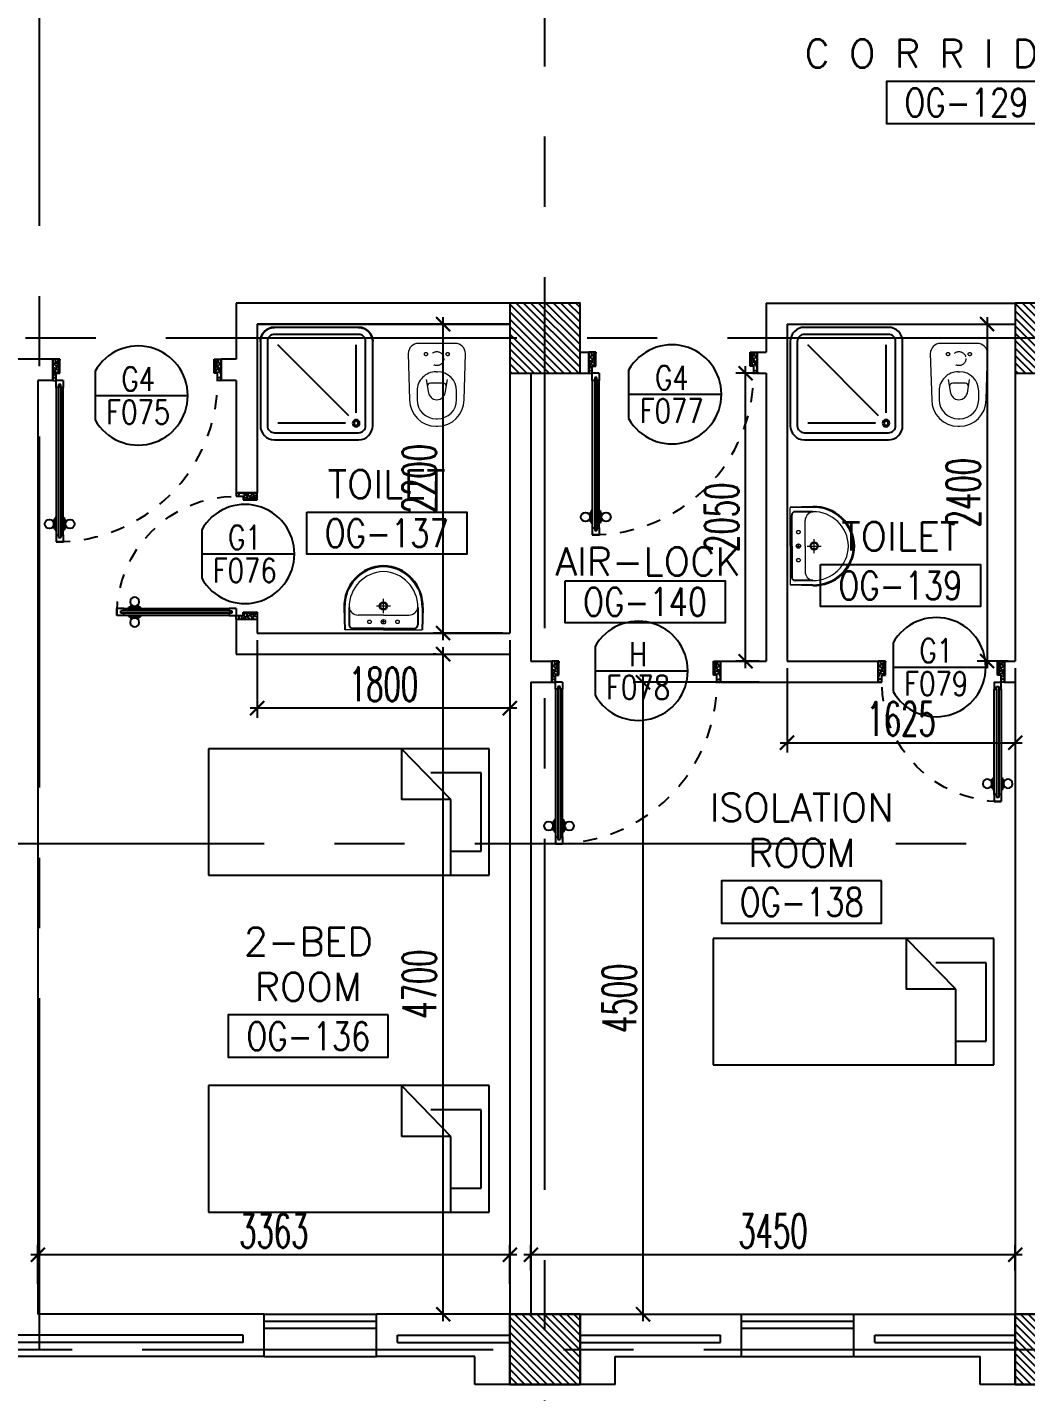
# Model space of a CAD drawing. Extents: x 276011.4 to 276105.3, y 57291.9 to 57371.4.
# Drawn here: x 276073.13 to 276080.24, y 57298.46 to 57308.18 of the extents above; entities that cross this region are included whole.
import ezdxf
from ezdxf.enums import TextEntityAlignment as Align

# ---------------------------------------------------------------- set-up
doc = ezdxf.new("R2010")
doc.units = 0
doc.header["$MEASUREMENT"] = 0
doc.header["$PDMODE"] = 34
for name, pattern in [('CENTERX2', [4, 2.5, -0.5, 0.5, -0.5]), ('DASHED', [0.75, 0.5, -0.25]), ('HIDDEN', [0.375, 0.25, -0.125]), ('HIDDEN2', [0.1875, 0.125, -0.0625])]:
    doc.linetypes.add(name, pattern=pattern)
doc.layers.get('0').update_dxf_attribs({"linetype": 'CONTINUOUS'})
doc.layers.get('DEFPOINTS').update_dxf_attribs({"linetype": 'CONTINUOUS'})
for name, color, linetype in [('AX-DIM', 4, 'CONTINUOUS'), ('AXES', 11, 'CENTERX2'), ('COL', 5, 'CONTINUOUS'), ('DIM', 4, 'CONTINUOUS'), ('DOOR', 7, 'CONTINUOUS'), ('DOOR-CR', 2, 'CONTINUOUS'), ('DOOR-NO', 3, 'CONTINUOUS'), ('FIX', 3, 'CONTINUOUS'), ('FUR', 4, 'CONTINUOUS'), ('HAT', 8, 'CONTINUOUS'), ('INSUL', 4, 'CONTINUOUS'), ('RM-BOX', 4, 'CONTINUOUS'), ('RM-NAME', 2, 'CONTINUOUS'), ('RM-NO', 2, 'CONTINUOUS'), ('WALL', 2, 'CONTINUOUS'), ('WIN', 3, 'CONTINUOUS')]:
    doc.layers.add(name, color=color, linetype=linetype)
doc.styles.add('ROMANS', font='ROMANS.shx', dxfattribs={"width": 0.6})
doc.dimstyles.new('STANDARD in', dxfattribs={"dimtxt": 0.24, "dimasz": 0.1, "dimexe": 0.07, "dimexo": 0.05, "dimgap": 0.05, "dimtad": 1, "dimdec": 0, "dimlfac": 1000, "dimzin": 0, "dimdsep": 46, "dimtxsty": 'ROMANS', "dimblk": 'ARCHTICK', "dimcen": 0.05, "dimdle": 0.05, "dimclrd": 4, "dimclre": 4, "dimclrt": 2, "dimadec": 0, "dimazin": 0, "dimtfac": 1, "dimtdec": 0, "dimtmove": 2, "dimatfit": 3, "dimfxl": 0, "dimtolj": 1, "dimtzin": 0, "dimarcsym": 0})

# ---------------------------------------------------------------- blocks, each defined once
blk = doc.blocks.new('_ARCHTICK')
at = {"color": 0, "linetype": 'ByBlock', "const_width": 0.15}
blk.add_lwpolyline([(-0.5, -0.5), (0.5, 0.5)], dxfattribs=at)
blk = doc.blocks.new('*D594')
at = {"layer": 'AX-DIM', "color": 4, "lineweight": -2, "ltscale": 0.3}
for p, q in [((276103.9155, 57298.5629), (276103.9155, 57293.2379)), ((276103.2655, 57298.5129), (276103.9855, 57298.5129)), ((276061.3205, 57293.2879), (276103.9855, 57293.2879))]:
    blk.add_line(p, q, dxfattribs=at)
at = {"layer": 'DEFPOINTS', "color": 0, "ltscale": 0.3}
for p in [(276103.2155, 57298.5129), (276061.2705, 57293.2879), (276103.9155, 57293.2879)]:
    blk.add_point(p, dxfattribs=at)
at = {"layer": 'AX-DIM', "color": 4, "lineweight": -2, "ltscale": 0.3, "xscale": 0.1, "yscale": 0.1, "zscale": 0.1}
for p, rotation in [((276103.9155, 57298.5129), 90), ((276103.9155, 57293.2879), 270)]:
    blk.add_blockref('_ARCHTICK', p, dxfattribs=dict(at, rotation=rotation))
at = {"layer": 'AX-DIM', "color": 2, "ltscale": 0.3, "insert": (276103.7455, 57295.9004), "char_height": 0.24, "attachment_point": 5, "rotation": 90, "style": 'ROMANS'}
blk.add_mtext('\\A1;5225', dxfattribs=at)
blk = doc.blocks.new('RM1')
at = {"layer": 'RM-BOX'}
blk.add_lwpolyline([(569.9, -200), (-569.9, -200), (-569.9, -500), (569.9, -500)], close=True, dxfattribs=at)
at = {"layer": 'RM-NAME', "style": 'ROMANS'}
for tag, p in [('ROOMNAME1', (0, 323.8)), ('ROOMNAME2', (0, 0))]:
    blk.add_attdef(tag, text='', height=200, dxfattribs=at).set_placement(p, align=Align.MIDDLE)
at = {"layer": 'RM-NO', "style": 'ROMANS', "width": 0.8}
blk.add_attdef('ROOMNO', text='', height=200, dxfattribs=at).set_placement((0, -350), align=Align.MIDDLE)
blk = doc.blocks.new('*X53')
at = {"color": 0}
for p, q in [((235128.6, 169898), (235620.3, 170389.7)), ((235128.6, 169951), (235567.3, 170389.7)), ((235128.6, 170004), (235514.3, 170389.7)), ((235128.6, 170057.1), (235461.2, 170389.7)), ((235128.6, 170110.1), (235408.2, 170389.7)), ((235128.6, 170163.1), (235355.2, 170389.7)), ((235128.6, 170216.2), (235302.1, 170389.7)), ((235128.6, 170269.2), (235249.1, 170389.7)), ((235128.6, 170322.2), (235196.1, 170389.7)), ((235128.6, 170375.3), (235143, 170389.7)), ((235173.4, 169889.7), (235628.6, 170344.9)), ((235226.4, 169889.7), (235628.6, 170291.9)), ((235279.4, 169889.7), (235628.6, 170238.9)), ((235332.5, 169889.7), (235628.6, 170185.8)), ((235385.5, 169889.7), (235628.6, 170132.8)), ((235438.5, 169889.7), (235628.6, 170079.8)), ((235491.6, 169889.7), (235628.6, 170026.7)), ((235544.6, 169889.7), (235628.6, 169973.7)), ((235597.6, 169889.7), (235628.6, 169920.7))]:
    blk.add_line(p, q, dxfattribs=at)
blk = doc.blocks.new('COL50')
at = {"layer": 'COL'}
blk.add_lwpolyline([(-250, 250), (-250, -250), (250, -250), (250, 250)], close=True, dxfattribs=at)
blk = doc.blocks.new('*X50')
at = {"color": 0}
for p, q in [((235128.6, 177110.4), (235607.8, 177589.7)), ((235128.6, 177163.5), (235554.8, 177589.7)), ((235128.6, 177216.5), (235501.8, 177589.7)), ((235128.6, 177269.5), (235448.7, 177589.7)), ((235128.6, 177322.6), (235395.7, 177589.7)), ((235128.6, 177375.6), (235342.7, 177589.7)), ((235128.6, 177428.6), (235289.6, 177589.7)), ((235128.6, 177481.7), (235236.6, 177589.7)), ((235128.6, 177534.7), (235183.6, 177589.7)), ((235160.9, 177089.7), (235628.6, 177557.4)), ((235213.9, 177089.7), (235628.6, 177504.4)), ((235266.9, 177089.7), (235628.6, 177451.3)), ((235320, 177089.7), (235628.6, 177398.3)), ((235373, 177089.7), (235628.6, 177345.3)), ((235426, 177089.7), (235628.6, 177292.2)), ((235479.1, 177089.7), (235628.6, 177239.2)), ((235532.1, 177089.7), (235628.6, 177186.2)), ((235585.1, 177089.7), (235628.6, 177133.1))]:
    blk.add_line(p, q, dxfattribs=at)
blk = doc.blocks.new('*X54')
at = {"color": 0}
for p, q in [((238726.6, 169889.7), (239226.6, 170389.7)), ((238728.6, 169944.7), (239173.5, 170389.7)), ((238728.6, 169997.8), (239120.5, 170389.7)), ((238728.6, 170050.8), (239067.5, 170389.7)), ((238728.6, 170103.8), (239014.4, 170389.7)), ((238728.6, 170156.9), (238961.4, 170389.7)), ((238728.6, 170209.9), (238908.4, 170389.7)), ((238728.6, 170262.9), (238855.3, 170389.7)), ((238728.6, 170316), (238802.3, 170389.7)), ((238728.6, 170369), (238749.3, 170389.7)), ((238779.6, 169889.7), (239228.6, 170338.7)), ((238832.6, 169889.7), (239228.6, 170285.6)), ((238885.7, 169889.7), (239228.6, 170232.6)), ((238938.7, 169889.7), (239228.6, 170179.6)), ((238991.7, 169889.7), (239228.6, 170126.5)), ((239044.8, 169889.7), (239228.6, 170073.5)), ((239097.8, 169889.7), (239228.6, 170020.5)), ((239150.8, 169889.7), (239228.6, 169967.4)), ((239203.9, 169889.7), (239228.6, 169914.4))]:
    blk.add_line(p, q, dxfattribs=at)
blk = doc.blocks.new('*X49')
at = {"color": 0}
for p, q in [((238728.6, 177104.2), (239214.1, 177589.7)), ((238728.6, 177157.2), (239161.1, 177589.7)), ((238728.6, 177210.3), (239108, 177589.7)), ((238728.6, 177263.3), (239055, 177589.7)), ((238728.6, 177316.3), (239002, 177589.7)), ((238728.6, 177369.4), (238948.9, 177589.7)), ((238728.6, 177422.4), (238895.9, 177589.7)), ((238728.6, 177475.4), (238842.9, 177589.7)), ((238728.6, 177528.5), (238789.8, 177589.7)), ((238728.6, 177581.5), (238736.8, 177589.7)), ((238767.1, 177089.7), (239228.6, 177551.2)), ((238820.2, 177089.7), (239228.6, 177498.1)), ((238873.2, 177089.7), (239228.6, 177445.1)), ((238926.2, 177089.7), (239228.6, 177392.1)), ((238979.3, 177089.7), (239228.6, 177339)), ((239032.3, 177089.7), (239228.6, 177286)), ((239085.3, 177089.7), (239228.6, 177233)), ((239138.4, 177089.7), (239228.6, 177179.9)), ((239191.4, 177089.7), (239228.6, 177126.9))]:
    blk.add_line(p, q, dxfattribs=at)
blk = doc.blocks.new('DOOR100')
at = {"layer": 'DOOR', "color": 0, "linetype": 'ByBlock'}
for p, q in [((-25, 1300), (-75, 1300)), ((-75, 1300), (-25, 1300)), ((-75, 1250), (-75, 1300)), ((-42, 1270), (-58, 1270)), ((-58, 1250), (-58, 1270)), ((-42, 1250), (-42, 1270)), ((-25, 1250), (-25, 1300)), ((-82.2, 1205), (-91.2, 1205)), ((-91.2, 1205), (-91.2, 1140.2)), ((-75, 1217.6), (-82.2, 1217.6)), ((-82.2, 1127.6), (-82.2, 1217.6)), ((-82.2, 1205), (-82.2, 1140.2)), ((-58, 1250), (-75, 1250)), ((-25, 1250), (-42, 1250)), ((-25, 1217.6), (-17.8, 1217.6)), ((-17.8, 1127.6), (-17.8, 1217.6)), ((-17.8, 1205), (-8.8, 1205)), ((-17.8, 1205), (-17.8, 1140.2)), ((-8.8, 1205), (-8.8, 1140.2)), ((-82.2, 1140.2), (-91.2, 1140.2)), ((-75, 1127.6), (-82.2, 1127.6)), ((-25, 1127.6), (-17.8, 1127.6)), ((-17.8, 1140.2), (-8.8, 1140.2)), ((-75, 200), (-58, 200)), ((-75, 150), (-75, 200)), ((-58, 200), (-58, 180)), ((-42, 200), (-25, 200)), ((-42, 180), (-42, 200)), ((-25, 200), (-25, 150)), ((-1200, 0), (-1200, 150)), ((-1200, 150), (-1175, 150)), ((-1200, 150), (-1200, 0)), ((-1175, 150), (-1175, 100)), ((-1175, 100), (-1150, 100)), ((-1150, 100), (-1150, 0)), ((-75, 150), (-25, 150)), ((-58, 180), (-42, 180)), ((-50, 100), (-50, 0)), ((-25, 100), (-50, 100)), ((0, 150), (-25, 150)), ((-25, 150), (-25, 100)), ((0, 150), (0, 0)), ((-1150, 0), (-1200, 0)), ((-50, 0), (0, 0))]:
    blk.add_line(p, q, dxfattribs=at)
at = {"layer": 'DOOR', "linetype": 'ByBlock'}
for p, q in [((-75, 1250), (-75, 200)), ((-58, 200), (-58, 1250)), ((-42, 200), (-42, 1250)), ((-25, 200), (-25, 1250)), ((0, 0), (0, 150))]:
    blk.add_line(p, q, dxfattribs=at)
at = {"layer": 'DOOR', "color": 9, "linetype": 'ByBlock'}
for p, q in [((-1150, 0), (-1200, 113.7)), ((-1150, 0), (-1163.4, 100)), ((-50, 0), (0, 113.7)), ((-50, 0), (-36.6, 100)), ((-1150, 0), (-1200, 40.1)), ((-50, 0), (0, 40.1))]:
    blk.add_line(p, q, dxfattribs=at)
at = {"layer": 'DOOR', "color": 0, "linetype": 'ByBlock'}
for centre in [(-123.5, 1172.6), (23.5, 1172.6)]:
    blk.add_circle(centre, 32.4, dxfattribs=at)
at = {"layer": 'DOOR', "linetype": 'HIDDEN', "ltscale": 0.5}
blk.add_arc((-25, 150), 1150, 89.99998, 180.00006, dxfattribs=at)
at = {"layer": 'DOOR', "color": 9, "linetype": 'ByBlock'}
for centre, radius, start, end in [((-1150, 0), 154.4, 103.71423, 108.89471), ((-1150, 0), 134.4, 100.71998, 111.84015), ((-50, 0), 134.4, 68.15985, 79.28002), ((-50, 0), 114.4, 64.08384, 77.37743), ((-50, 0), 154.4, 71.10529, 76.28577), ((-1150, 0), 94.4, 90, 121.98181), ((-1150, 0), 74.4, 90, 132.22357), ((-1150, 0), 54.4, 90, 156.79262), ((-1150, 0), 34.4, 90, 180), ((-1150, 0), 14.4, 90, 180), ((-50, 0), 94.4, 58.01819, 90), ((-50, 0), 74.4, 47.77643, 90), ((-50, 0), 54.4, 23.20738, 90), ((-50, 0), 34.4, 0, 90), ((-50, 0), 14.4, 0, 90)]:
    blk.add_arc(centre, radius, start, end, dxfattribs=at)
blk = doc.blocks.new('DOOR90')
at = {"layer": 'DOOR', "color": 0, "linetype": 'ByBlock'}
for p, q in [((-150, 0), (-150, -25)), ((-150, 0), (0, 0)), ((0, -50), (0, 0)), ((-1000, -25), (-1000, -75)), ((-1000, -75), (-1000, -25)), ((-950, -25), (-1000, -25)), ((-950, -75), (-1000, -75)), ((-970, -42), (-970, -58)), ((-950, -42), (-970, -42)), ((-950, -58), (-970, -58)), ((-950, -25), (-950, -42)), ((-950, -58), (-950, -75)), ((-917.6, -25), (-917.6, -17.8)), ((-827.6, -17.8), (-917.6, -17.8)), ((-917.6, -75), (-917.6, -82.2)), ((-827.6, -82.2), (-917.6, -82.2)), ((-905, -17.8), (-905, -8.8)), ((-905, -8.8), (-840.2, -8.8)), ((-905, -17.8), (-840.2, -17.8)), ((-905, -82.2), (-905, -91.2)), ((-905, -82.2), (-840.2, -82.2)), ((-905, -91.2), (-840.2, -91.2)), ((-840.2, -17.8), (-840.2, -8.8)), ((-840.2, -82.2), (-840.2, -91.2)), ((-827.6, -25), (-827.6, -17.8)), ((-827.6, -75), (-827.6, -82.2)), ((-200, -42), (-200, -25)), ((-200, -25), (-150, -25)), ((-180, -42), (-200, -42)), ((-200, -75), (-200, -58)), ((-200, -58), (-180, -58)), ((-150, -75), (-200, -75)), ((-180, -58), (-180, -42)), ((-150, -75), (-150, -25)), ((-150, -25), (-100, -25)), ((-100, -25), (-100, -50)), ((-100, -50), (0, -50)), ((-100, -850), (0, -850)), ((-100, -875), (-100, -850)), ((0, -850), (0, -900)), ((-150, -900), (-150, -875)), ((-150, -875), (-100, -875)), ((0, -900), (-150, -900)), ((-150, -900), (0, -900))]:
    blk.add_line(p, q, dxfattribs=at)
at = {"layer": 'DOOR', "color": 9, "linetype": 'ByBlock'}
for p, q in [((0, -50), (-113.7, 0)), ((0, -50), (-40.1, 0)), ((0, -50), (-100, -36.6)), ((0, -850), (-113.7, -900)), ((0, -850), (-100, -863.4)), ((0, -850), (-40.1, -900))]:
    blk.add_line(p, q, dxfattribs=at)
at = {"layer": 'DOOR', "linetype": 'ByBlock'}
for p, q in [((-200, -25), (-950, -25)), ((-200, -42), (-950, -42)), ((-200, -58), (-950, -58)), ((-950, -75), (-200, -75))]:
    blk.add_line(p, q, dxfattribs=at)
at = {"layer": 'DOOR', "color": 0, "linetype": 'ByBlock'}
for centre in [(-872.6, 23.5), (-872.6, -123.5)]:
    blk.add_circle(centre, 32.4, dxfattribs=at)
at = {"layer": 'DOOR', "color": 9, "linetype": 'ByBlock'}
for centre, radius, start, end in [((0, -50), 154.4, 161.10529, 166.28577), ((0, -50), 134.4, 158.15985, 169.28002), ((0, -50), 94.4, 148.01819, 180), ((0, -50), 74.4, 137.77643, 180), ((0, -50), 114.4, 154.08384, 167.37743), ((0, -50), 54.4, 113.20738, 180), ((0, -50), 34.4, 90, 180), ((0, -50), 14.4, 90, 180), ((0, -850), 94.4, 180, 211.98181), ((0, -850), 74.4, 180, 222.22357), ((0, -850), 54.4, 180, 246.79262), ((0, -850), 34.4, 180, 270), ((0, -850), 14.4, 180, 270), ((0, -850), 154.4, 193.71423, 198.89471), ((0, -850), 134.4, 190.71998, 201.84015)]:
    blk.add_arc(centre, radius, start, end, dxfattribs=at)
at = {"layer": 'DOOR', "linetype": 'HIDDEN', "ltscale": 0.5}
blk.add_arc((-150, -25), 850, 180, 270, dxfattribs=at)
blk = doc.blocks.new('DD1')
at = {"layer": 'DOOR-CR'}
blk.add_line((-307.6, 0), (352.8, 0), dxfattribs=at)
blk.add_lwpolyline([(-307.6, -172.9, 3.820224), (-307.6, 172.9)], format="xyb", close=True, dxfattribs=at)
at = {"layer": 'DOOR-NO', "color": 255, "style": 'ROMANS', "width": 0.8}
for tag, p in [('G', (0, 183.5)), ('000', (0, -141.4))]:
    blk.add_attdef(tag, text='', height=204, dxfattribs=at).set_placement(p, align=Align.MIDDLE)
blk = doc.blocks.new('*D189')
at = {"layer": 'DEFPOINTS', "color": 0, "linetype": 'ByBlock', "ltscale": 0.3}
for p in [(276076.7155, 57299.4366), (276076.7155, 57299.2753), (276080.1655, 57299.2753)]:
    blk.add_point(p, dxfattribs=at)
at = {"layer": 'DIM', "color": 4, "linetype": 'ByBlock', "lineweight": -2, "ltscale": 0.3}
for p, q in [((276080.2155, 57299.4366), (276076.6655, 57299.4366)), ((276076.7155, 57299.3253), (276076.7155, 57299.5066)), ((276080.1655, 57299.3253), (276080.1655, 57299.5066))]:
    blk.add_line(p, q, dxfattribs=at)
at = {"layer": 'DIM', "color": 4, "linetype": 'ByBlock', "lineweight": -2, "ltscale": 0.3, "xscale": 0.1, "yscale": 0.1, "zscale": 0.1, "rotation": 180}
blk.add_blockref('_ARCHTICK', (276076.7155, 57299.4366), dxfattribs=at)
at = {"layer": 'DIM', "color": 4, "linetype": 'ByBlock', "lineweight": -2, "ltscale": 0.3, "xscale": 0.1, "yscale": 0.1, "zscale": 0.1}
blk.add_blockref('_ARCHTICK', (276080.1655, 57299.4366), dxfattribs=at)
at = {"layer": 'DIM', "color": 2, "linetype": 'ByBlock', "ltscale": 0.3, "insert": (276078.4405, 57299.6066), "char_height": 0.24, "attachment_point": 5, "style": 'ROMANS'}
blk.add_mtext('\\A1;3450', dxfattribs=at)
blk = doc.blocks.new('*D188')
at = {"layer": 'DEFPOINTS', "color": 0, "linetype": 'ByBlock', "ltscale": 0.3}
for p in [(276077.5147, 57303.5129), (276078.3909, 57303.5129), (276077.3066, 57299.0129)]:
    blk.add_point(p, dxfattribs=at)
at = {"layer": 'DIM', "color": 4, "linetype": 'ByBlock', "lineweight": -2, "ltscale": 0.3}
for p, q in [((276077.5147, 57298.9629), (276077.5147, 57303.5629)), ((276078.3409, 57303.5129), (276077.4447, 57303.5129)), ((276077.3566, 57299.0129), (276077.5847, 57299.0129))]:
    blk.add_line(p, q, dxfattribs=at)
at = {"layer": 'DIM', "color": 4, "linetype": 'ByBlock', "lineweight": -2, "ltscale": 0.3, "xscale": 0.1, "yscale": 0.1, "zscale": 0.1}
for p, rotation in [((276077.5147, 57303.5129), 90), ((276077.5147, 57299.0129), 270)]:
    blk.add_blockref('_ARCHTICK', p, dxfattribs=dict(at, rotation=rotation))
at = {"layer": 'DIM', "color": 2, "linetype": 'ByBlock', "ltscale": 0.3, "insert": (276077.3447, 57301.2629), "char_height": 0.24, "attachment_point": 5, "rotation": 90, "style": 'ROMANS'}
blk.add_mtext('\\A1;4500', dxfattribs=at)
blk = doc.blocks.new('*D187')
at = {"layer": 'DEFPOINTS', "color": 0, "linetype": 'ByBlock', "ltscale": 0.3}
for p in [(276078.2449, 57305.7129), (276078.3905, 57305.7129), (276078.3905, 57303.6629)]:
    blk.add_point(p, dxfattribs=at)
at = {"layer": 'DIM', "color": 4, "linetype": 'ByBlock', "lineweight": -2, "ltscale": 0.3}
for p, q in [((276078.2449, 57303.6129), (276078.2449, 57305.7629)), ((276078.3405, 57305.7129), (276078.1749, 57305.7129)), ((276078.3405, 57303.6629), (276078.1749, 57303.6629))]:
    blk.add_line(p, q, dxfattribs=at)
at = {"layer": 'DIM', "color": 4, "linetype": 'ByBlock', "lineweight": -2, "ltscale": 0.3, "xscale": 0.1, "yscale": 0.1, "zscale": 0.1}
for p, rotation in [((276078.2449, 57305.7129), 90), ((276078.2449, 57303.6629), 270)]:
    blk.add_blockref('_ARCHTICK', p, dxfattribs=dict(at, rotation=rotation))
at = {"layer": 'DIM', "color": 2, "linetype": 'ByBlock', "ltscale": 0.3, "insert": (276078.0749, 57304.6879), "char_height": 0.24, "attachment_point": 5, "rotation": 90, "style": 'ROMANS'}
blk.add_mtext('\\A1;2050', dxfattribs=at)
blk = doc.blocks.new('*D186')
at = {"layer": 'DEFPOINTS', "color": 0, "linetype": 'ByBlock', "ltscale": 0.3}
for p in [(276078.5405, 57303.6629), (276080.1655, 57303.6629), (276080.1655, 57303.0825)]:
    blk.add_point(p, dxfattribs=at)
at = {"layer": 'DIM', "color": 4, "linetype": 'ByBlock', "lineweight": -2, "ltscale": 0.3}
for p, q in [((276078.5405, 57303.6129), (276078.5405, 57303.0125)), ((276080.1655, 57303.6129), (276080.1655, 57303.0125)), ((276078.4905, 57303.0825), (276080.2155, 57303.0825))]:
    blk.add_line(p, q, dxfattribs=at)
at = {"layer": 'DIM', "color": 4, "linetype": 'ByBlock', "lineweight": -2, "ltscale": 0.3, "xscale": 0.1, "yscale": 0.1, "zscale": 0.1, "rotation": 180}
blk.add_blockref('_ARCHTICK', (276078.5405, 57303.0825), dxfattribs=at)
at = {"layer": 'DIM', "color": 4, "linetype": 'ByBlock', "lineweight": -2, "ltscale": 0.3, "xscale": 0.1, "yscale": 0.1, "zscale": 0.1}
blk.add_blockref('_ARCHTICK', (276080.1655, 57303.0825), dxfattribs=at)
at = {"layer": 'DIM', "color": 2, "linetype": 'ByBlock', "ltscale": 0.3, "insert": (276079.353, 57303.2525), "char_height": 0.24, "attachment_point": 5, "style": 'ROMANS'}
blk.add_mtext('\\A1;1625', dxfattribs=at)
blk = doc.blocks.new('*D185')
at = {"layer": 'DEFPOINTS', "color": 0, "linetype": 'ByBlock', "ltscale": 0.3}
for p in [(276079.9155, 57306.0629), (276079.9651, 57303.6629), (276080.1655, 57303.6629)]:
    blk.add_point(p, dxfattribs=at)
at = {"layer": 'DIM', "color": 4, "linetype": 'ByBlock', "lineweight": -2, "ltscale": 0.3}
for p, q in [((276079.9651, 57306.1129), (276079.9651, 57303.6129)), ((276079.9655, 57306.0629), (276080.0351, 57306.0629)), ((276080.1155, 57303.6629), (276079.8951, 57303.6629))]:
    blk.add_line(p, q, dxfattribs=at)
at = {"layer": 'DIM', "color": 4, "linetype": 'ByBlock', "lineweight": -2, "ltscale": 0.3, "xscale": 0.1, "yscale": 0.1, "zscale": 0.1}
for p, rotation in [((276079.9651, 57306.0629), 90), ((276079.9651, 57303.6629), 270)]:
    blk.add_blockref('_ARCHTICK', p, dxfattribs=dict(at, rotation=rotation))
at = {"layer": 'DIM', "color": 2, "linetype": 'ByBlock', "ltscale": 0.3, "insert": (276079.7951, 57304.8629), "char_height": 0.24, "attachment_point": 5, "rotation": 90, "style": 'ROMANS'}
blk.add_mtext('\\A1;2400', dxfattribs=at)
blk = doc.blocks.new('*D184')
at = {"layer": 'DEFPOINTS', "color": 0, "linetype": 'ByBlock', "ltscale": 0.3}
for p in [(276073.203, 57299.4366), (276073.203, 57299.1804), (276076.5655, 57299.1804)]:
    blk.add_point(p, dxfattribs=at)
at = {"layer": 'DIM', "color": 4, "linetype": 'ByBlock', "lineweight": -2, "ltscale": 0.3}
for p, q in [((276076.6155, 57299.4366), (276073.153, 57299.4366)), ((276073.203, 57299.2304), (276073.203, 57299.5066)), ((276076.5655, 57299.2304), (276076.5655, 57299.5066))]:
    blk.add_line(p, q, dxfattribs=at)
at = {"layer": 'DIM', "color": 4, "linetype": 'ByBlock', "lineweight": -2, "ltscale": 0.3, "xscale": 0.1, "yscale": 0.1, "zscale": 0.1, "rotation": 180}
blk.add_blockref('_ARCHTICK', (276073.203, 57299.4366), dxfattribs=at)
at = {"layer": 'DIM', "color": 4, "linetype": 'ByBlock', "lineweight": -2, "ltscale": 0.3, "xscale": 0.1, "yscale": 0.1, "zscale": 0.1}
blk.add_blockref('_ARCHTICK', (276076.5655, 57299.4366), dxfattribs=at)
at = {"layer": 'DIM', "color": 2, "linetype": 'ByBlock', "ltscale": 0.3, "insert": (276074.8842, 57299.6066), "char_height": 0.24, "attachment_point": 5, "style": 'ROMANS'}
blk.add_mtext('\\A1;3363', dxfattribs=at)
blk = doc.blocks.new('*D183')
at = {"layer": 'DEFPOINTS', "color": 0, "linetype": 'ByBlock', "ltscale": 0.3}
for p in [(276076.0905, 57303.7129), (276076.0905, 57303.7129), (276076.0905, 57299.0129)]:
    blk.add_point(p, dxfattribs=at)
at = {"layer": 'DIM', "color": 4, "linetype": 'ByBlock', "lineweight": -2, "ltscale": 0.3}
for p, q in [((276076.0405, 57303.7129), (276076.0205, 57303.7129)), ((276076.0905, 57298.9629), (276076.0905, 57303.7629)), ((276076.0405, 57299.0129), (276076.0205, 57299.0129))]:
    blk.add_line(p, q, dxfattribs=at)
at = {"layer": 'DIM', "color": 4, "linetype": 'ByBlock', "lineweight": -2, "ltscale": 0.3, "xscale": 0.1, "yscale": 0.1, "zscale": 0.1}
for p, rotation in [((276076.0905, 57303.7129), 90), ((276076.0905, 57299.0129), 270)]:
    blk.add_blockref('_ARCHTICK', p, dxfattribs=dict(at, rotation=rotation))
at = {"layer": 'DIM', "color": 2, "linetype": 'ByBlock', "ltscale": 0.3, "insert": (276075.9205, 57301.3629), "char_height": 0.24, "attachment_point": 5, "rotation": 90, "style": 'ROMANS'}
blk.add_mtext('\\A1;4700', dxfattribs=at)
blk = doc.blocks.new('*D182')
at = {"layer": 'DEFPOINTS', "color": 0, "linetype": 'ByBlock', "ltscale": 0.3}
for p in [(276076.0905, 57306.0629), (276076.3415, 57306.0629), (276076.5655, 57303.8629)]:
    blk.add_point(p, dxfattribs=at)
at = {"layer": 'DIM', "color": 4, "linetype": 'ByBlock', "lineweight": -2, "ltscale": 0.3}
for p, q in [((276076.2915, 57306.0629), (276076.0205, 57306.0629)), ((276076.0905, 57303.8129), (276076.0905, 57306.1129)), ((276076.5155, 57303.8629), (276076.0205, 57303.8629))]:
    blk.add_line(p, q, dxfattribs=at)
at = {"layer": 'DIM', "color": 4, "linetype": 'ByBlock', "lineweight": -2, "ltscale": 0.3, "xscale": 0.1, "yscale": 0.1, "zscale": 0.1}
for p, rotation in [((276076.0905, 57306.0629), 90), ((276076.0905, 57303.8629), 270)]:
    blk.add_blockref('_ARCHTICK', p, dxfattribs=dict(at, rotation=rotation))
at = {"layer": 'DIM', "color": 2, "linetype": 'ByBlock', "ltscale": 0.3, "insert": (276075.9205, 57304.9629), "char_height": 0.24, "attachment_point": 5, "rotation": 90, "style": 'ROMANS'}
blk.add_mtext('\\A1;2200', dxfattribs=at)
blk = doc.blocks.new('*D181')
at = {"layer": 'DEFPOINTS', "color": 0, "linetype": 'ByBlock', "ltscale": 0.3}
for p in [(276074.7655, 57303.8629), (276076.5655, 57303.8629), (276074.7655, 57303.3287)]:
    blk.add_point(p, dxfattribs=at)
at = {"layer": 'DIM', "color": 4, "linetype": 'ByBlock', "lineweight": -2, "ltscale": 0.3}
for p, q in [((276074.7655, 57303.8129), (276074.7655, 57303.2587)), ((276076.5655, 57303.8129), (276076.5655, 57303.2587)), ((276076.6155, 57303.3287), (276074.7155, 57303.3287))]:
    blk.add_line(p, q, dxfattribs=at)
at = {"layer": 'DIM', "color": 4, "linetype": 'ByBlock', "lineweight": -2, "ltscale": 0.3, "xscale": 0.1, "yscale": 0.1, "zscale": 0.1, "rotation": 180}
blk.add_blockref('_ARCHTICK', (276074.7655, 57303.3287), dxfattribs=at)
at = {"layer": 'DIM', "color": 4, "linetype": 'ByBlock', "lineweight": -2, "ltscale": 0.3, "xscale": 0.1, "yscale": 0.1, "zscale": 0.1}
blk.add_blockref('_ARCHTICK', (276076.5655, 57303.3287), dxfattribs=at)
at = {"layer": 'DIM', "color": 2, "linetype": 'ByBlock', "ltscale": 0.3, "insert": (276075.6655, 57303.4987), "char_height": 0.24, "attachment_point": 5, "style": 'ROMANS'}
blk.add_mtext('\\A1;1800', dxfattribs=at)
blk = doc.blocks.new('LAV1')
at = {"layer": 'FIX', "linetype": 'ByBlock', "ltscale": 0.3}
for p, q in [((-280, 210), (-275, 50)), ((-245, 210), (-245, 85)), ((245, 210), (245, 85)), ((280, 210), (275, 50)), ((0, 60), (-220.2, 60)), ((0, 60), (220.2, 60))]:
    blk.add_line(p, q, dxfattribs=at)
at = {"layer": 'FIX', "linetype": 'Continuous', "lineweight": 20}
for p, q in [((-275, 210), (-275, 50)), ((275, 210), (275, 50)), ((0, 155), (-181.4, 155)), ((0, 155), (181.4, 155)), ((0, 50), (-275, 50)), ((0, 50), (-252.5, 50)), ((0, 50), (252.5, 50)), ((0, 50), (275, 50))]:
    blk.add_line(p, q, dxfattribs=at)
at = {"layer": 'FIX', "linetype": 'DASHED', "lineweight": 20, "ltscale": 0.05}
for p, q in [((49.5, 220), (-50.5, 220)), ((-0.5, 170), (-0.5, 270)), ((-0.5, 170), (-0.5, 270))]:
    blk.add_line(p, q, dxfattribs=at)
at = {"layer": 'FIX', "lineweight": 20}
for p, q in [((15.6, 107.5), (-15.5, 107.5)), ((0, 92), (0, 123))]:
    blk.add_line(p, q, dxfattribs=at)
for centre, radius in [((-0.5, 220), 29.5), ((-0.5, 220), 22.5), ((0, 107.5), 15.5)]:
    blk.add_circle(centre, radius, dxfattribs=at)
at = {"layer": 'FIX', "linetype": 'HIDDEN', "lineweight": 20, "ltscale": 0.05}
for centre in [(-100, 107.5), (100, 107.5)]:
    blk.add_circle(centre, 12.4, dxfattribs=at)
at = {"layer": 'FIX', "linetype": 'ByBlock', "ltscale": 0.3}
for centre, radius, start, end in [((6.9, 220), 287, 91.37765, 182.00641), ((-6.9, 220), 287, 357.99359, 88.62235), ((-220.1, 84.9), 24.9, 179.70214, 269.94861), ((220.1, 84.9), 24.9, 270.05139, 0.29786)]:
    blk.add_arc(centre, radius, start, end, dxfattribs=at)
at = {"layer": 'FIX', "linetype": 'Continuous', "lineweight": 20}
for centre, radius, start, end in [((8.4, 216.7), 283.4, 91.6988, 181.35097), ((-8.4, 216.7), 283.4, 358.64903, 88.3012), ((7.6, 212.5), 252.7, 91.73281, 180.48842), ((-7.6, 212.5), 252.7, 359.51158, 88.26719), ((-179.2, 221.8), 66.9, 190.20056, 268.07863), ((179.2, 221.8), 66.9, 271.92137, 349.79944)]:
    blk.add_arc(centre, radius, start, end, dxfattribs=at)
blk = doc.blocks.new('WC1')
at = {"layer": 'FIX', "lineweight": 20}
for p, q in [((-210, 203.8), (-538, 193.8)), ((-475, 140.8), (-538, 140.8)), ((-727, 4.8), (-727, -4.8)), ((-674, 4.8), (-674, -4.8)), ((-533.7, 24.2), (-539.5, 0)), ((-539.5, 0), (-533.7, -24.2)), ((-394.8, 75.7), (-490.4, 60.1)), ((-339, 4.8), (-339, -4.8)), ((-490.4, -60.1), (-394.8, -75.7)), ((-538, -140.8), (-475, -140.8)), ((-538, -193.8), (-210, -203.8))]:
    blk.add_line(p, q, dxfattribs=at)
at = {"layer": 'FIX', "linetype": 'Continuous', "lineweight": 20}
blk.add_line((-420.1, -47.3), (-420.4, 44.6), dxfattribs=at)
at = {"layer": 'FIX', "lineweight": 20}
blk.add_lwpolyline([(-213.2, -203.8), (-210, -203.8, 0.414214), (-137, -130.8), (-137, 0), (-137, 130.8, 0.414214), (-210, 203.8)], format="xyb", dxfattribs=at)
at = {"layer": 'FIX', "linetype": 'HIDDEN2', "lineweight": 20, "ltscale": 0.3}
blk.add_circle((-245, 0), 49.8, dxfattribs=at)
at = {"layer": 'FIX', "linetype": 'HIDDEN', "lineweight": 20, "ltscale": 0.05}
for centre in [(-213.2, 77.5), (-213.2, -77.5)]:
    blk.add_circle(centre, 11.6, dxfattribs=at)
at = {"layer": 'FIX', "lineweight": 20}
for centre, radius, start, end in [((-538, 4.8), 189, 90, 180), ((-538, 4.8), 136, 90, 180), ((-475, 4.8), 136, 360, 90), ((-473, -6.9), 68.2, 128.92417, 152.84682), ((-464.4, -17.6), 82, 108.49595, 128.92417), ((-538, -4.8), 189, 180, 270), ((-538, -4.8), 136, 180, 270), ((-473, 6.9), 68.2, 207.15318, 231.07583), ((-464.4, 17.6), 82, 231.07583, 251.50405), ((-475, -4.8), 136, 270, 0)]:
    blk.add_arc(centre, radius, start, end, dxfattribs=at)
at = {"layer": 'FIX', "linetype": 'Continuous', "lineweight": 20}
for centre, start, end in [((-442.7, 45.5), 357.66621, 91.61215), ((-442.4, -45.6), 268.38785, 2.33379)]:
    blk.add_arc(centre, 22.3, start, end, dxfattribs=at)
blk = doc.blocks.new('SHR1')
at = {"layer": 'FIX'}
for p, q in [((-195.7, 195.7), (-700, 700)), ((-142.7, 217.7), (-142.7, 700)), ((-217.7, 142.7), (-700, 142.7))]:
    blk.add_line(p, q, dxfattribs=at)
for points in [[(-825, 125), (-825, 725, -0.414214), (-725, 825), (-125, 825, -0.414214), (-25, 725), (-25, 125, -0.414214), (-125, 25), (-725, 25, -0.414214)], [(-775, 125), (-775, 725, -0.414214), (-725, 775), (-125, 775, -0.414214), (-75, 725), (-75, 125, -0.414214), (-125, 75), (-725, 75, -0.414214)]]:
    blk.add_lwpolyline(points, format="xyb", close=True, dxfattribs=at)
for radius in [25, 15]:
    blk.add_circle((-142.7, 142.7), radius, dxfattribs=at)

msp = doc.modelspace()

# ---------------------------------------------------------------- linework, layer by layer
at = {"layer": 'AXES'}
for p, q in [((276076.8155, 57291.8986), (276076.8155, 57370.7113)), ((276073.2155, 57298.7629), (276073.2155, 57357.5829)), ((276104.6155, 57305.9629), (276052.5255, 57305.9629)), ((276094.8155, 57302.3629), (276052.5255, 57302.3629)), ((276033.9467, 57298.7629), (276104.6155, 57298.7629))]:
    msp.add_line(p, q, dxfattribs=at)
at = {"layer": 'COL'}
for points in [[(276077.0655, 57299.0129), (276077.0655, 57298.5129), (276076.5655, 57298.5129), (276076.5655, 57299.0129)], [(276080.6655, 57299.0129), (276080.6655, 57298.5129), (276080.1655, 57298.5129), (276080.1655, 57299.0129)]]:
    msp.add_lwpolyline(points, close=True, dxfattribs=at)
at = {"layer": 'FIX'}
msp.add_line((276075.4885, 57306.0399), (276074.8885, 57306.0399), dxfattribs=at)
at = {"layer": 'FIX', "extrusion": (0, 0, -1)}
for centre, major_axis, start_param, end_param in [((276074.8885, 57305.9399), (0.0707, 0.0707), 3.926991, 5.497787), ((276075.4885, 57305.9399), (-0.0707, 0.0707), 0.785398, 2.356194)]:
    msp.add_ellipse(centre, major_axis=major_axis, ratio=1, start_param=start_param, end_param=end_param, dxfattribs=at)
at = {"layer": 'FUR'}
for p, q in [((276076.4179, 57303.0398), (276074.4179, 57303.0398)), ((276074.4179, 57303.0398), (276074.4179, 57302.1398)), ((276075.7929, 57303.0398), (276075.7929, 57302.6786)), ((276076.1463, 57302.6786), (276075.7929, 57303.0398)), ((276076.4179, 57302.1398), (276076.4179, 57303.0398)), ((276076.3625, 57302.8676), (276076.0028, 57302.8676)), ((276076.3625, 57302.3097), (276076.3625, 57302.8676)), ((276076.1463, 57302.6786), (276075.7929, 57302.6786)), ((276076.1463, 57302.1398), (276076.1463, 57302.6786)), ((276076.1463, 57302.3097), (276076.3625, 57302.3097)), ((276074.4179, 57302.1398), (276076.4179, 57302.1398)), ((276080.0144, 57301.6882), (276078.0144, 57301.6882)), ((276078.0144, 57301.6882), (276078.0144, 57300.7882)), ((276079.3894, 57301.6882), (276079.3894, 57301.327)), ((276079.7428, 57301.327), (276079.3894, 57301.6882)), ((276080.0144, 57300.7882), (276080.0144, 57301.6882)), ((276079.959, 57301.516), (276079.5993, 57301.516)), ((276079.959, 57300.9581), (276079.959, 57301.516)), ((276079.7428, 57301.327), (276079.3894, 57301.327)), ((276079.7428, 57300.7882), (276079.7428, 57301.327)), ((276079.7428, 57300.9581), (276079.959, 57300.9581)), ((276078.0144, 57300.7882), (276080.0144, 57300.7882)), ((276076.4179, 57300.641), (276074.4179, 57300.641)), ((276074.4179, 57300.641), (276074.4179, 57299.741)), ((276075.7929, 57300.641), (276075.7929, 57300.2798)), ((276076.1463, 57300.2798), (276075.7929, 57300.641)), ((276076.4179, 57299.741), (276076.4179, 57300.641)), ((276076.3625, 57300.4688), (276076.0028, 57300.4688)), ((276076.3625, 57299.9109), (276076.3625, 57300.4688)), ((276076.1463, 57300.2798), (276075.7929, 57300.2798)), ((276076.1463, 57299.741), (276076.1463, 57300.2798)), ((276076.1463, 57299.9109), (276076.3625, 57299.9109)), ((276074.4179, 57299.741), (276076.4179, 57299.741))]:
    msp.add_line(p, q, dxfattribs=at)
at = {"layer": 'INSUL'}
for p, q in [((276074.6655, 57298.8629), (276071.7655, 57298.8629)), ((276074.6655, 57298.8129), (276074.6655, 57298.8629)), ((276075.7655, 57298.8629), (276076.5655, 57298.8629)), ((276075.7655, 57298.8129), (276075.7655, 57298.8629)), ((276077.0655, 57298.8629), (276078.0655, 57298.8629)), ((276078.0655, 57298.8129), (276078.0655, 57298.8629)), ((276079.1655, 57298.8629), (276080.1655, 57298.8629)), ((276079.1655, 57298.8129), (276079.1655, 57298.8629)), ((276074.6655, 57298.8129), (276071.7655, 57298.8129)), ((276075.7655, 57298.8129), (276076.5655, 57298.8129)), ((276077.0655, 57298.8129), (276078.0655, 57298.8129)), ((276079.1655, 57298.8129), (276080.1655, 57298.8129))]:
    msp.add_line(p, q, dxfattribs=at)
at = {"layer": 'WALL', "linetype": 'ByBlock'}
for p, q in [((276076.5655, 57306.2129), (276074.6155, 57306.2129)), ((276078.3905, 57306.2129), (276080.1635, 57306.2129)), ((276076.5655, 57306.0629), (276074.7655, 57306.0629)), ((276074.7655, 57306.0629), (276076.5655, 57306.0629)), ((276078.5405, 57306.0629), (276080.1635, 57306.0629)), ((276077.0655, 57305.8629), (276077.128, 57305.8629)), ((276078.328, 57305.8629), (276078.3905, 57305.8629)), ((276073.3092, 57305.8129), (276072.9467, 57305.8129)), ((276074.6155, 57305.8129), (276074.5092, 57305.8129)), ((276073.3092, 57305.6629), (276073.203, 57305.6629)), ((276074.6155, 57305.6629), (276074.5092, 57305.6629)), ((276077.0655, 57305.7129), (276077.128, 57305.7129)), ((276078.328, 57305.7129), (276078.3905, 57305.7129)), ((276076.7155, 57303.6629), (276076.8655, 57303.6629)), ((276078.0655, 57303.6629), (276078.3905, 57303.6629)), ((276078.5405, 57303.6629), (276079.1905, 57303.6629)), ((276080.0905, 57303.6629), (276080.1655, 57303.6629)), ((276076.7155, 57303.5129), (276076.8655, 57303.5129)), ((276078.0655, 57303.5129), (276079.1905, 57303.5129)), ((276080.0905, 57303.5129), (276080.1655, 57303.5129))]:
    msp.add_line(p, q, dxfattribs=at)
at = {"layer": 'WALL'}
for p, q in [((276074.6155, 57306.2129), (276074.6155, 57305.8129)), ((276078.3905, 57306.2129), (276078.3905, 57305.8629)), ((276074.7655, 57306.0629), (276074.7655, 57304.8629)), ((276078.5405, 57306.0629), (276078.5405, 57303.6629)), ((276073.203, 57305.6629), (276073.203, 57299.0129)), ((276074.6155, 57305.6629), (276074.6155, 57304.8629)), ((276076.5655, 57305.7129), (276076.5655, 57303.8629)), ((276076.7155, 57305.7129), (276076.7155, 57303.6629)), ((276078.3905, 57305.7129), (276078.3905, 57303.6629)), ((276080.1655, 57305.7129), (276080.1655, 57303.6629)), ((276074.6155, 57304.8629), (276074.7655, 57304.8629)), ((276074.6155, 57303.9629), (276074.7655, 57303.9629)), ((276074.6155, 57303.9629), (276074.6155, 57303.7129)), ((276074.7655, 57303.9629), (276074.7655, 57303.8629)), ((276074.7655, 57303.8629), (276076.5655, 57303.8629)), ((276074.6155, 57303.7129), (276076.5655, 57303.7129)), ((276076.5655, 57303.7129), (276076.5655, 57299.0129)), ((276079.1905, 57303.6629), (276079.1905, 57303.5129)), ((276080.0905, 57303.6629), (276080.0905, 57303.5129)), ((276076.7155, 57303.5129), (276076.7155, 57299.0129)), ((276080.1655, 57303.5129), (276080.1655, 57299.0129)), ((276074.8155, 57299.0129), (276073.203, 57299.0129)), ((276074.8155, 57298.7129), (276074.8155, 57299.0129)), ((276075.6155, 57298.7129), (276075.6155, 57299.0129)), ((276076.5655, 57299.0129), (276075.6155, 57299.0129)), ((276077.0655, 57299.0129), (276078.2155, 57299.0129)), ((276078.2155, 57298.7129), (276078.2155, 57299.0129)), ((276079.0155, 57298.7129), (276079.0155, 57299.0129)), ((276079.0155, 57299.0129), (276080.1655, 57299.0129)), ((276074.8155, 57298.7129), (276071.6155, 57298.7129)), ((276076.3155, 57298.7129), (276075.6155, 57298.7129)), ((276076.3155, 57298.5129), (276076.3155, 57298.7129)), ((276077.3155, 57298.7129), (276078.2155, 57298.7129)), ((276077.3155, 57298.5129), (276077.3155, 57298.7129)), ((276079.0155, 57298.7129), (276079.9155, 57298.7129)), ((276079.9155, 57298.5129), (276079.9155, 57298.7129)), ((276077.3155, 57298.5129), (276076.3155, 57298.5129)), ((276080.9155, 57298.5129), (276079.9155, 57298.5129))]:
    msp.add_line(p, q, dxfattribs=at)
at = {"layer": 'WALL', "color": 2, "linetype": 'ByBlock'}
for p, q in [((276077.128, 57305.8629), (276077.128, 57305.7129)), ((276078.328, 57305.8629), (276078.328, 57305.7129)), ((276073.3092, 57305.8129), (276073.3092, 57305.6629)), ((276074.5092, 57305.8129), (276074.5092, 57305.6629)), ((276076.8655, 57303.6629), (276076.8655, 57303.5129)), ((276078.0655, 57303.6629), (276078.0655, 57303.5129))]:
    msp.add_line(p, q, dxfattribs=at)
at = {"layer": 'WALL', "linetype": 'ByBlock', "ltscale": 0.3}
for points in [[(276076.5655, 57305.7129), (276077.0655, 57305.7129), (276077.0655, 57306.2129), (276076.5655, 57306.2129)], [(276080.1655, 57305.7129), (276080.6655, 57305.7129), (276080.6655, 57306.2129), (276080.1655, 57306.2129)], [(276076.5655, 57298.5129), (276077.0655, 57298.5129), (276077.0655, 57299.0129), (276076.5655, 57299.0129)], [(276080.1655, 57298.5129), (276080.6655, 57298.5129), (276080.6655, 57299.0129), (276080.1655, 57299.0129)]]:
    msp.add_lwpolyline(points, close=True, dxfattribs=at)
at = {"layer": 'WIN'}
for p, q in [((276074.8155, 57299.0129), (276075.6155, 57299.0129)), ((276074.8155, 57298.9629), (276075.6155, 57298.9629)), ((276078.2155, 57299.0129), (276079.0155, 57299.0129)), ((276078.2155, 57298.9629), (276079.0155, 57298.9629)), ((276074.8155, 57298.9129), (276075.6155, 57298.9129)), ((276078.2155, 57298.9129), (276079.0155, 57298.9129)), ((276074.8155, 57298.7129), (276075.6155, 57298.7129)), ((276078.2155, 57298.7129), (276079.0155, 57298.7129))]:
    msp.add_line(p, q, dxfattribs=at)

# ---------------------------------------------------------------- block references
at = {"layer": 'COL', "xscale": 0.001, "yscale": 0.001, "zscale": 0.001, "rotation": 180}
for p in [(276076.8155, 57305.9629), (276080.4155, 57305.9629)]:
    msp.add_blockref('COL50', p, dxfattribs=at)
at = {"layer": 'DOOR', "color": 0, "linetype": 'ByBlock', "yscale": 0.001, "zscale": 0.001}
for name, p, xscale, rotation in [('DOOR100', (276077.128, 57305.8629), 0.001, 180), ('DOOR100', (276073.3092, 57305.8129), 0.001, 180), ('DOOR90', (276074.7655, 57303.9629), -0.001, 180), ('DOOR100', (276076.8655, 57303.6629), 0.001, 180), ('DOOR90', (276080.0905, 57303.6629), -0.001, 270)]:
    msp.add_blockref(name, p, dxfattribs=dict(at, xscale=xscale, rotation=rotation))
at = {"layer": 'DOOR-NO'}
ref = msp.add_blockref('DD1', (276073.9187, 57305.5545), dxfattribs=dict(at, xscale=0.001, yscale=0.001, zscale=0.001))
ref.add_attrib('G', 'G4', dxfattribs={"height": 0.17, "style": 'ROMANS', "width": 0.8}).set_placement((276073.9187, 57305.6725), align=Align.MIDDLE)
ref.add_attrib('000', 'F075', dxfattribs={"height": 0.17, "style": 'ROMANS', "width": 0.8}).set_placement((276073.9187, 57305.4367), align=Align.MIDDLE)
ref = msp.add_blockref('DD1', (276077.7196, 57305.5634), dxfattribs=dict(at, xscale=0.001, yscale=0.001, zscale=0.001))
ref.add_attrib('G', 'G4', dxfattribs={"height": 0.17, "style": 'ROMANS', "width": 0.8}).set_placement((276077.7196, 57305.6814), align=Align.MIDDLE)
ref.add_attrib('000', 'F077', dxfattribs={"height": 0.17, "style": 'ROMANS', "width": 0.8}).set_placement((276077.7196, 57305.4456), align=Align.MIDDLE)
ref = msp.add_blockref('DD1', (276074.678, 57304.4265), dxfattribs=dict(at, xscale=0.001, yscale=0.001, zscale=0.001))
ref.add_attrib('G', 'G1', dxfattribs={"height": 0.17, "style": 'ROMANS', "width": 0.8}).set_placement((276074.678, 57304.5445), align=Align.MIDDLE)
ref.add_attrib('000', 'F076', dxfattribs={"height": 0.17, "style": 'ROMANS', "width": 0.8}).set_placement((276074.678, 57304.3087), align=Align.MIDDLE)
ref = msp.add_blockref('DD1', (276079.6034, 57303.6208), dxfattribs=dict(at, xscale=0.001, yscale=0.001, zscale=0.001))
ref.add_attrib('G', 'G1', dxfattribs={"height": 0.17, "style": 'ROMANS', "width": 0.8}).set_placement((276079.6034, 57303.7387), align=Align.MIDDLE)
ref.add_attrib('000', 'F079', dxfattribs={"height": 0.17, "style": 'ROMANS', "width": 0.8}).set_placement((276079.6034, 57303.5029), align=Align.MIDDLE)
ref = msp.add_blockref('DD1', (276077.4801, 57303.5945), dxfattribs=dict(at, xscale=0.001, yscale=0.001, zscale=0.001))
ref.add_attrib('G', 'H', dxfattribs={"height": 0.17, "style": 'ROMANS', "width": 0.8}).set_placement((276077.4801, 57303.7125), align=Align.MIDDLE)
ref.add_attrib('000', 'F078', dxfattribs={"height": 0.17, "style": 'ROMANS', "width": 0.8}).set_placement((276077.4801, 57303.4767), align=Align.MIDDLE)
at = {"layer": 'FIX', "yscale": 0.001, "zscale": 0.001, "rotation": 90}
for name, p, xscale in [('SHR1', (276075.6135, 57305.2149), -0.001), ('SHR1', (276079.3885, 57305.2149), -0.001), ('WC1', (276076.0455, 57306.0629), 0.001), ('WC1', (276079.7647, 57306.0629), 0.001)]:
    msp.add_blockref(name, p, dxfattribs=dict(at, xscale=xscale))
at = {"layer": 'FIX', "linetype": 'ByBlock', "ltscale": 0.3, "xscale": 0.001, "yscale": 0.001, "zscale": 0.001, "rotation": 270}
msp.add_blockref('LAV1', (276078.5135, 57304.4825), dxfattribs=at)
at = {"layer": 'FIX', "linetype": 'ByBlock', "ltscale": 0.3, "xscale": 0.001, "yscale": 0.001, "zscale": 0.001}
msp.add_blockref('LAV1', (276075.6655, 57303.8359), dxfattribs=at)
at = {"layer": 'HAT', "xscale": -0.001, "yscale": 0.001, "zscale": 0.001, "rotation": 180}
for name in ['*X53', '*X54', '*X50', '*X49']:
    msp.add_blockref(name, (275841.4369, 57476.1027), dxfattribs=at)
at = {"layer": 'RM-NAME', "xscale": 0.001, "yscale": 0.001, "zscale": 0.001}
for p, values in [((276079.8177, 57307.9906), {'ROOMNO': 'OG-129', 'ROOMNAME2': 'C O R R I D O R'}), ((276078.6442, 57302.2981), {'ROOMNO': 'OG-138', 'ROOMNAME2': 'ROOM', 'ROOMNAME1': 'ISOLATION'}), ((276075.1296, 57301.3439), {'ROOMNO': 'OG-136', 'ROOMNAME2': 'ROOM', 'ROOMNAME1': '2-BED'})]:
    msp.add_blockref('RM1', p, dxfattribs=at).add_auto_attribs(values)
at = {"layer": 'RM-NAME'}
ref = msp.add_blockref('RM1', (276075.6882, 57304.9241), dxfattribs=dict(at, xscale=-0.001, yscale=0.001, zscale=0.001))
ref.add_attrib('ROOMNO', 'OG-137', dxfattribs={"layer": 'RM-NO', "height": 0.2, "style": 'ROMANS', "width": 0.8}).set_placement((276075.6882, 57304.5741), align=Align.MIDDLE)
ref.add_attrib('ROOMNAME2', 'TOILET', dxfattribs={"height": 0.2, "style": 'ROMANS'}).set_placement((276075.6882, 57304.9241), align=Align.MIDDLE)
ref = msp.add_blockref('RM1', (276079.3473, 57304.5521), dxfattribs=dict(at, xscale=-0.001, yscale=0.001, zscale=0.001))
ref.add_attrib('ROOMNO', 'OG-139', dxfattribs={"layer": 'RM-NO', "height": 0.2, "style": 'ROMANS', "width": 0.8}).set_placement((276079.3473, 57304.2021), align=Align.MIDDLE)
ref.add_attrib('ROOMNAME2', 'TOILET', dxfattribs={"height": 0.2, "style": 'ROMANS'}).set_placement((276079.3473, 57304.5521), align=Align.MIDDLE)
ref = msp.add_blockref('RM1', (276077.529, 57304.4354), dxfattribs=dict(at, xscale=-0.001, yscale=0.001, zscale=0.001))
ref.add_attrib('ROOMNO', 'OG-140', dxfattribs={"layer": 'RM-NO', "height": 0.2, "style": 'ROMANS', "width": 0.8}).set_placement((276077.529, 57304.0854), align=Align.MIDDLE)
ref.add_attrib('ROOMNAME2', 'AIR-LOCK', dxfattribs={"height": 0.2, "style": 'ROMANS'}).set_placement((276077.5498, 57304.373), align=Align.MIDDLE)

# ---------------------------------------------------------------- dimensions: what is measured, and where the dimension line sits
at = {"layer": 'AX-DIM'}
dim = msp.add_linear_dim(base=(276103.9155, 57293.2879), p1=(276103.2155, 57298.5129), p2=(276061.2705, 57293.2879), angle=270, dimstyle='STANDARD in', dxfattribs=at)
dim.commit()
dim.dimension.update_dxf_attribs({"geometry": '*D594', "text_midpoint": (276103.7455, 57295.9004)})
at = {"layer": 'DIM', "linetype": 'ByBlock', "ltscale": 0.3}
for base, p1, p2, picture, middle in [((276076.0905, 57306.0629), (276076.5655, 57303.8629), (276076.3415, 57306.0629), '*D182', (276075.9205, 57304.9629)), ((276079.9651, 57303.6629), (276079.9155, 57306.0629), (276080.1655, 57303.6629), '*D185', (276079.7951, 57304.8629)), ((276078.2449, 57305.7129), (276078.3905, 57303.6629), (276078.3905, 57305.7129), '*D187', (276078.0749, 57304.6879)), ((276076.0905, 57303.7129), (276076.0905, 57299.0129), (276076.0905, 57303.7129), '*D183', (276075.9205, 57301.3629)), ((276077.5147, 57303.5129), (276077.3066, 57299.0129), (276078.3909, 57303.5129), '*D188', (276077.3447, 57301.2629))]:
    dim = msp.add_linear_dim(base=base, p1=p1, p2=p2, angle=90, dimstyle='STANDARD in', dxfattribs=at)
    dim.commit()
    dim.dimension.update_dxf_attribs({"geometry": picture, "text_midpoint": middle})
for base, p1, p2, picture, middle in [((276074.7655, 57303.3287), (276076.5655, 57303.8629), (276074.7655, 57303.8629), '*D181', (276075.6655, 57303.4987)), ((276080.1655, 57303.0825), (276078.5405, 57303.6629), (276080.1655, 57303.6629), '*D186', (276079.353, 57303.2525)), ((276073.2029987894, 57299.4366288597), (276076.5654987894, 57299.180369112), (276073.2029987894, 57299.180369112), '*D184', (276074.8842487894, 57299.6066288597)), ((276076.7155, 57299.4366), (276080.1655, 57299.2753), (276076.7155, 57299.2753), '*D189', (276078.4405, 57299.6066))]:
    dim = msp.add_linear_dim(base=base, p1=p1, p2=p2, dimstyle='STANDARD in', dxfattribs=at)
    dim.commit()
    dim.dimension.update_dxf_attribs({"geometry": picture, "text_midpoint": middle})

doc.saveas('drawing.dxf')
